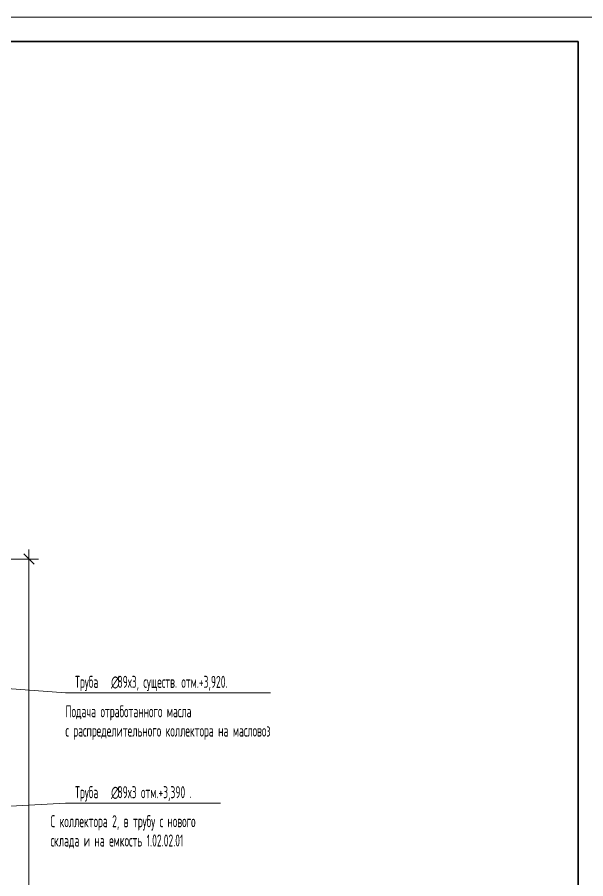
# Model space of a CAD drawing. Header units: millimetres. Extents: x -2281 to 17340, y -2563 to 4166.
# Drawn here: x 719.7 to 837.6, y 1009.4 to 1188 of the extents above; entities that cross this region are included whole.
import ezdxf

# ---------------------------------------------------------------- set-up
doc = ezdxf.new("R2010")
doc.units = ezdxf.units.MM
doc.linetypes.add('K5LT_BASIC', pattern=[0])
doc.linetypes.add('K5LT_THIN', pattern=[0])
doc.layers.add('Системный слой', color=7, linetype='Continuous')
doc.styles.add('KDIMTEXTSTYLE', font='GOST_AU.SHX', dxfattribs={"width": 0.96, "oblique": 15, "height": 5})
doc.styles.add('KTEXTSTYLE', font='GOST_AU.SHX', dxfattribs={"width": 0.96, "height": 5})
doc.dimstyles.new('KDIMSTYLE (0.03)', dxfattribs={"dimtxt": 5, "dimasz": 1, "dimexe": 2, "dimexo": 0, "dimgap": 1, "dimtad": 1, "dimlfac": 30, "dimtxsty": 'KDIMTEXTSTYLE', "dimsah": 1, "dimcen": 0, "dimdle": 1, "dimadec": 0, "dimazin": 0, "dimtfac": 0.667, "dimtmove": 0, "dimatfit": 3, "dimfxl": 1, "dimtvp": 1, "dimtolj": 1, "dimtzin": 0, "dimarcsym": 0})

# ---------------------------------------------------------------- blocks, each defined once
blk = doc.blocks.new('U1212')
at = {"layer": 'Системный слой', "color": 7, "linetype": 'K5LT_THIN', "lineweight": 13}
for q in [(678.44, 1051.62), (772.2, 1047.98)]:
    blk.add_line((729.7, 1047.98), q, dxfattribs=at)
at = {"layer": 'Системный слой', "color": 7, "char_height": 2.5, "attachment_point": 1, "style": 'KTEXTSTYLE'}
for s, insert in [('\\H3.5;\\W0.965;\\Q15;\\Q0;\\W0.715;\\H2.50;Труба ', (731.7, 1051.48)), ('\\H3.5;\\W0.965;\\Q15;\\Q0;\\W0.715;\\H2.50;∅', (739.18, 1051.48)), ('\\H3.5;\\W0.965;\\Q15;\\Q0;\\W0.715;\\H2.50;89х3, существ. отм.+3,920.', (740.5, 1051.48))]:
    blk.add_mtext(s, dxfattribs=dict(at, insert=insert))
blk = doc.blocks.new('D208')
at = {"layer": 'Системный слой', "color": 7, "linetype": 'K5LT_THIN', "lineweight": 13}
for p, q in [((722.14, 1075.68), (722.14, 1077.68)), ((710.93, 1075.68), (724.14, 1075.68)), ((723.2, 1074.62), (721.08, 1076.74)), ((722.14, 1075.68), (722.14, 772.64)), ((721.08, 773.7), (723.2, 771.58)), ((672.52, 772.64), (724.14, 772.64)), ((722.14, 772.64), (722.14, 770.64))]:
    blk.add_line(p, q, dxfattribs=at)
blk.add_wipeout([(720.89, 875.83), (717.32, 875.83), (717.32, 880.66), (720.89, 880.66)]).dxf.layer = 'Системный слой'
at = {"layer": 'Системный слой', "color": 7, "insert": (717.87, 875.83), "char_height": 2.5, "attachment_point": 1, "rotation": 90, "style": 'KTEXTSTYLE'}
blk.add_mtext('\\H3.5;\\W0.965;\\Q15;\\Q0;\\W0.715;\\H2.50;9090', dxfattribs=at)
blk = doc.blocks.new('KDIMARROW_03')
at = {"layer": 'Системный слой', "color": 0, "linetype": 'K5LT_THIN', "lineweight": 13}
for p, q in [((-1.06, -1.06), (1.06, 1.06)), ((0, 0), (-1, 0)), ((0, 0), (2, 0))]:
    blk.add_line(p, q, dxfattribs=at)
blk = doc.blocks.new('T13')
at = {"layer": 'Системный слой', "color": 7, "char_height": 2.5, "attachment_point": 1, "style": 'KTEXTSTYLE'}
for s, insert in [('\\H3.5;\\W0.965;\\Q15;\\Q0;\\W0.715;\\H2.50;Подача отработанного масла ', (729.7, 1045.37)), ('\\H3.5;\\W0.965;\\Q15;\\Q0;\\W0.715;\\H2.50;с распределительного коллектора на масловоз', (729.7, 1041.37))]:
    blk.add_mtext(s, dxfattribs=dict(at, insert=insert))
blk = doc.blocks.new('U1238')
at = {"layer": 'Системный слой', "color": 7, "linetype": 'K5LT_THIN', "lineweight": 13}
for q in [(671.58, 1021.98), (761.88, 1025.1)]:
    blk.add_line((729.7, 1025.1), q, dxfattribs=at)
at = {"layer": 'Системный слой', "color": 7, "char_height": 2.5, "attachment_point": 1, "style": 'KTEXTSTYLE'}
for s, insert in [('\\H3.5;\\W0.965;\\Q15;\\Q0;\\W0.715;\\H2.50;Труба ', (731.7, 1028.6)), ('\\H3.5;\\W0.965;\\Q15;\\Q0;\\W0.715;\\H2.50;∅', (739.18, 1028.6)), ('\\H3.5;\\W0.965;\\Q15;\\Q0;\\W0.715;\\H2.50;89х3 отм.+3,390 .', (740.5, 1028.6))]:
    blk.add_mtext(s, dxfattribs=dict(at, insert=insert))
blk = doc.blocks.new('U1239')
at = {"layer": 'Системный слой', "color": 7, "linetype": 'K5LT_THIN', "lineweight": 13}
for q in [(666.59, 1010.95), (728.48, 983.83), (760.57, 984.98)]:
    blk.add_line((728.39, 984.98), q, dxfattribs=at)
at = {"layer": 'Системный слой', "color": 7, "char_height": 2.5, "attachment_point": 1, "style": 'KTEXTSTYLE'}
for s, insert in [('\\H3.5;\\W0.965;\\Q15;\\Q0;\\W0.715;\\H2.50;Труба ', (730.39, 988.48)), ('\\H3.5;\\W0.965;\\Q15;\\Q0;\\W0.715;\\H2.50;∅', (737.87, 988.48)), ('\\H3.5;\\W0.965;\\Q15;\\Q0;\\W0.715;\\H2.50;89х3 отм.+3,390 .', (739.19, 988.48))]:
    blk.add_mtext(s, dxfattribs=dict(at, insert=insert))
blk = doc.blocks.new('T15')
at = {"layer": 'Системный слой', "color": 7, "char_height": 2.5, "attachment_point": 1, "style": 'KTEXTSTYLE'}
for s, insert in [('\\H3.5;\\W0.965;\\Q15;\\Q0;\\W0.715;\\H2.50;С коллектора 2, в трубу с нового ', (726.62, 1022.59)), ('\\H3.5;\\W0.965;\\Q15;\\Q0;\\W0.715;\\H2.50;склада и на емкость 1.02.02.01', (726.62, 1018.59))]:
    blk.add_mtext(s, dxfattribs=dict(at, insert=insert))
blk = doc.blocks.new('U1478')
at = {"color": 7, "linetype": 'K5LT_THIN', "lineweight": 13}
blk.add_line((0, 1188), (841, 1188), dxfattribs=at)
at = {"color": 5, "linetype": 'K5LT_BASIC', "lineweight": 35, "true_color": 0x0000ff}
for p, q in [((20, 1183), (836, 1183)), ((836, 1183), (836, 5))]:
    blk.add_line(p, q, dxfattribs=at)

msp = doc.modelspace()

# ---------------------------------------------------------------- hatches: boundary and pattern name
at = {"layer": 'Системный слой'}
h = msp.add_hatch(dxfattribs=at)
h.set_pattern_fill('', angle=90, style=0, pattern_type=0)
h.set_pattern_definition([(135, (0, 0), (-2.65165, -2.65165), []), (225, (0, 0), (2.65165, -2.65165), [])])
h.paths.add_polyline_path([(834.21015, 1015.18971), (834.12734, 1015.20049), (834.07204, 1015.19744), (834.06067, 1015.19455), (834.05771, 1015.19362), (834.05183, 1015.19158), (834.0403, 1015.18675), (834.01817, 1015.1743), (833.97766, 1015.14002), (833.9312, 1015.07974), (833.91926, 1015.05993), (833.90192, 1015.02728), (833.90076, 1015.02489), (833.89846, 1015.02012), (833.89402, 1015.01058), (833.8857, 1014.99153), (833.87104, 1014.95348), (833.85136, 1014.89143), (833.84237, 1014.85894), (833.83735, 1014.84001), (833.83357, 1014.82561), (833.83288, 1014.823), (833.95623, 1014.75861), (833.95602, 1014.75927), (833.98975, 1014.76987), (834.05651, 1014.7349), (834.13755, 1014.9317), (834.14138, 1014.94452), (834.16396, 1014.93274), (834.20628, 1015.14447)])
h.paths.add_polyline_path([(834.03158, 1014.69003), (833.96661, 1014.72554), (833.95623, 1014.75861), (833.83288, 1014.823), (833.83019, 1014.81271), (833.82963, 1014.81058), (833.8285, 1014.80632), (833.82623, 1014.79778), (833.82261, 1014.78441), (833.81723, 1014.76553), (833.80857, 1014.73809), (833.79318, 1014.69829), (833.76186, 1014.64259), (833.74777, 1014.62455), (833.7457, 1014.62216), (833.74149, 1014.61745), (833.73275, 1014.6082), (833.72295, 1014.59838), (833.71757, 1014.59311), (833.71397, 1014.58962), (833.71054, 1014.58629), (833.70631, 1014.58218), (833.70049, 1014.57648), (833.69226, 1014.56818), (833.68083, 1014.5558), (833.68013, 1014.555), (833.85658, 1014.46288), (833.99192, 1014.62713)])
h.paths.add_polyline_path([(833.85658, 1014.46288), (833.68013, 1014.555), (833.66579, 1014.53605), (833.65919, 1014.52423), (833.65847, 1014.52266), (833.65711, 1014.51949), (833.65475, 1014.51307), (833.65144, 1014.4999), (833.65001, 1014.47228), (833.66434, 1014.41289), (833.67804, 1014.38164), (833.70357, 1014.33414)])

# ---------------------------------------------------------------- block references
for name in ['U1212', 'T13', 'T15']:
    msp.add_blockref(name, (0, 0), dxfattribs=at)

# ---------------------------------------------------------------- next in the draw order: dimensions: what is measured, and where the dimension line sits
at = {"layer": 'Системный слой', "color": 7}
dim = msp.add_linear_dim(base=(722.13697, 1075.67848), p1=(672.52488, 772.64277), p2=(710.93102, 1075.67848), angle=90, text='\\H2.5;\\W0.965;\\Q0;\\H2.5;\\W0.965;\\Q0;\\Q0;\\W0.715;9090\\Q0;\\W0.965;', dimstyle='KDIMSTYLE (0.03)', override={"dimexo": 0, "dimblk1": 'KDIMARROW_03', "dimblk2": 'KDIMARROW_03', "dimse1": 0, "dimse2": 0, "dimclrt": 7, "dimtolj": 1}, dxfattribs=at)
dim.commit()
dim.dimension.update_dxf_attribs({"geometry": 'D208', "text_midpoint": (722.13697, 878.34515), "dimtype": 160})

# ---------------------------------------------------------------- next in the draw order: block references
msp.add_blockref('U1478', (0, 0))
at = {"layer": 'Системный слой'}
for name in ['U1238', 'U1239']:
    msp.add_blockref(name, (0, 0), dxfattribs=at)

doc.saveas('drawing.dxf')
